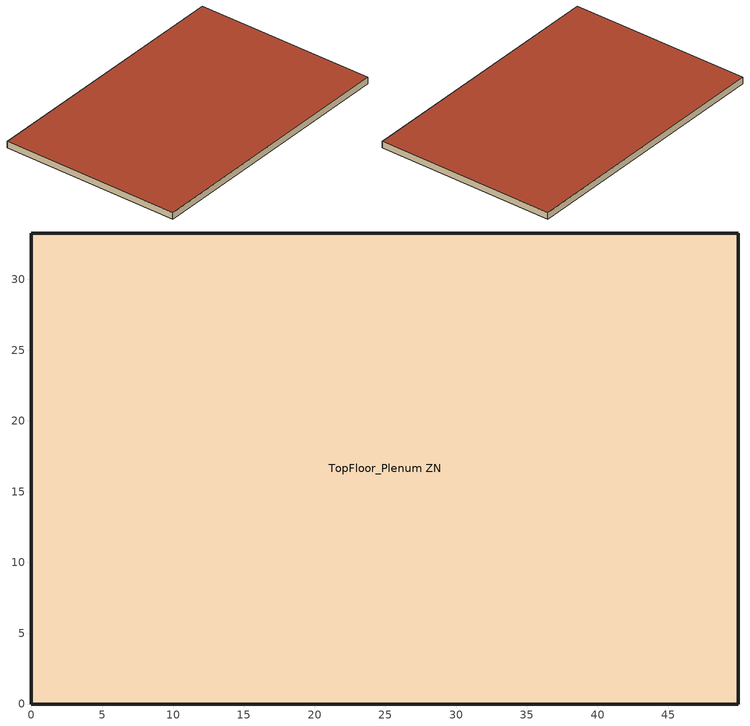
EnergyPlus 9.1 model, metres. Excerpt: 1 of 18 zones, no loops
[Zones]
TopFloor_Plenum ZN
 floor to Perimeter_top_ZN_1 ZN (Plenum Acoustical Tile): 45.34,4.57 49.91,0 0,0 4.57,4.57 z10.67
 floor to Perimeter_top_ZN_2 ZN (Plenum Acoustical Tile): 49.91,33.27 49.91,0 45.34,4.57 45.34,28.7 z10.67
 floor to Perimeter_top_ZN_3 ZN (Plenum Acoustical Tile): 49.91,33.27 45.34,28.7 4.57,28.7 0,33.27 z10.67
 floor to Perimeter_top_ZN_4 ZN (Plenum Acoustical Tile): 0,33.27 4.57,28.7 4.57,4.57 0,0 z10.67
 floor to Core_top ZN (Plenum Acoustical Tile): 45.34,28.7 45.34,4.57 4.57,4.57 4.57,28.7 z10.67
 wall outside (Typical Insulated Steel Framed Exterior Wall R-11.9): 49.91,0 49.91,33.27 0,33.27 0,0 49.91,0 z10.67:11.89
 roof outside (Typical IEAD Roof - Highly Reflective R-25.64): 49.91,0 49.91,33.27 0,33.27 0,0 z11.89
[Building]
-MediumOffice-ASHRAE 169-2006-2A created: 2018-10-22 12:13:18 -0600: North Axis {deg}=0; Terrain=City; Loads Convergence Tolerance Value=0.04; Temperature Convergence Tolerance Value {deltaC}=0.2; Solar Distribution=FullInteriorAndExterior; Maximum Number of Warmup Days=25; Minimum Number of Warmup Days=6
[Site:Location]
Houston Bush Intercontinental_TX_USA: Latitude {deg}=30; Longitude {deg}=-95.37; Time Zone {hr}=-6; Elevation {m}=29
[Site:GroundTemperature:BuildingSurface]
20.73, 20.68, 20.76, 20.84, 20.94, 23.13, 23.5, 23.58, 23.6, 21.36, 21.01, 20.81
[Site:WaterMainsTemperature]
Calculation Method=Correlation; Annual Average Outdoor Air Temperature {C}=20.3167; Maximum Difference In Monthly Average Outdoor Air Temperatures {deltaC}=17.8
[SizingPeriod:DesignDay] Day of Month=21; Dry-Bulb Temperature Range Modifier Type=DefaultMultipliers; Humidity Condition Type=Wetbulb; Barometric Pressure {Pa}=100977; Rain Indicator=No; Snow Indicator=No; Daylight Saving Time Indicator=No
Name | Month | Day Type | Maximum Dry-Bulb Temperature {C} | Daily Dry-Bulb Temperature Range {deltaC} | Wetbulb or DewPoint at Maximum Dry-Bulb {C} | Wind Speed {m/s} | Wind Direction {deg} | Solar Model Indicator | ASHRAE Clear Sky Optical Depth for Beam Irradiance (taub) | ASHRAE Clear Sky Optical Depth for Diffuse Irradiance (taud) | Sky Clearness
Houston Bush Intercontinental Ann Clg .4% Condns DB=>MWB | 7 | SummerDesignDay | 36 | 10.1 | 24.8 | 3.5 | 170 | ASHRAETau | 0.499 | 1.97
Houston Bush Intercontinental Ann Htg 99.6% Condns DB | 1 | WinterDesignDay | -1.6 | 0 | -1.6 | 2.8 | 0 | ASHRAEClearSky |  |  | 0
[Material]
Name | Roughness | Thickness {m} | Conductivity {W/m-K} | Density {kg/m3} | Specific Heat {J/kg-K} | Thermal Absorptance | Solar Absorptance | Visible Absorptance
25mm Stucco | Smooth | 0.0254 | 0.72 | 1856 | 840 | 0.9 | 0.7 | 0.7
5/8 in. Gypsum Board | MediumSmooth | 0.0159 | 0.16 | 800 | 1090 | 0.9 | 0.7 | 0.7
Acoustic Tile - 1/2 in. | MediumSmooth | 0.0127 | 0.0576335 | 288.332 | 795.492 | 0.9 | 0 | 0
Metal Roof Surface | Smooth | 0.0008 | 45.28 | 7824 | 500 | 0.9 | 0.7 | 0.7
Roof Membrane - Highly Reflective | VeryRough | 0.0095 | 0.16 | 1121.29 | 1460 | 0.75 | 0.45 | 0.7
[Material:NoMass] Roughness=Smooth; Thermal Absorptance=0.9; Solar Absorptance=0.7; Visible Absorptance=0.7
Name | Thermal Resistance {m2-K/W}
Typical Insulation R-24.52 | 4.31889
Typical Insulation R-9.73 | 1.71283
[Construction]
Plenum Acoustical Tile: Acoustic Tile - 1/2 in.
Typical IEAD Roof - Highly Reflective R-25.64: Roof Membrane - Highly Reflective, Typical Insulation R-24.52, Metal Roof Surface
Typical Insulated Steel Framed Exterior Wall R-11.9: 25mm Stucco, 5/8 in. Gypsum Board, Typical Insulation R-9.73, 5/8 in. Gypsum Board
[Zone]
TopFloor_Plenum ZN: Part of Total Floor Area=No
[ZoneInfiltration:DesignFlowRate]
TopFloor_Plenum Infiltration: Zone or ZoneList=TopFloor_Plenum ZN; Schedule=OfficeMedium INFIL_SCH_PNNL; Design Flow Rate Calculation Method=Flow/ExteriorArea; Flow per Exterior Surface Area {m3/s-m2}=6.19946e-05; Constant Term Coefficient=0; Temperature Term Coefficient=0; Velocity Term Coefficient=0.224; Velocity Squared Term Coefficient=0
[Exterior:Lights] Control Option=AstronomicalClock
Name | Schedule | Design Level {W}
NonDimming Exterior Lights Def | OfficeMedium Exterior_lighting_schedule_a | 623.03
Occ Sensing Exterior Lights Def | OfficeMedium Exterior_lighting_schedule_b | 7476.45
[EnergyManagementSystem:Program]
SYS5ZonePVAV2OptimumStartProg0: IF DaylightSavings==0 && DayOfWeek>1 && Hour==5 && OAT_1<23.9 && OAT_1>1.7; SET SYS5ZonePVAV2ClgSch0 = 29.4; SET SYS5ZonePVAV2HtgSch0 = 15.6; ELSEIF DaylightSavings==0 && DayOfWeek==1 && Hour==7 && OAT_1<23.9 && OAT_1>1.7; SET SYS5ZonePVAV2ClgSch0 = 29.4; SET SYS5ZonePVAV2HtgSch0 = 15.6; ELSEIF DaylightSavings==1 && DayOfWeek>1 && Hour==4 && OAT_1<23.9 && OAT_1>1.7; SET SYS5ZonePVAV2ClgSch0 = 29.4; SET SYS5ZonePVAV2HtgSch0 = 15.6; ELSEIF DaylightSavings==1 && DayOfWeek==1 && Hour==6 && OAT_1<23.9 && OAT_1>1.7; SET SYS5ZonePVAV2ClgSch0 = 29.4; SET SYS5ZonePVAV2HtgSch0 = 15.6; ELSE; SET SYS5ZonePVAV2ClgSch0 = NULL; SET SYS5ZonePVAV2HtgSch0 = NULL; ENDIF
SYS5ZonePVAVOptimumStartProg0: IF DaylightSavings==0 && DayOfWeek>1 && Hour==5 && OAT<23.9 && OAT>1.7; SET SYS5ZonePVAVClgSch0 = 29.4; SET SYS5ZonePVAVHtgSch0 = 15.6; ELSEIF DaylightSavings==0 && DayOfWeek==1 && Hour==7 && OAT<23.9 && OAT>1.7; SET SYS5ZonePVAVClgSch0 = 29.4; SET SYS5ZonePVAVHtgSch0 = 15.6; ELSEIF DaylightSavings==1 && DayOfWeek>1 && Hour==4 && OAT<23.9 && OAT>1.7; SET SYS5ZonePVAVClgSch0 = 29.4; SET SYS5ZonePVAVHtgSch0 = 15.6; ELSEIF DaylightSavings==1 && DayOfWeek==1 && Hour==6 && OAT<23.9 && OAT>1.7; SET SYS5ZonePVAVClgSch0 = 29.4; SET SYS5ZonePVAVHtgSch0 = 15.6; ELSE; SET SYS5ZonePVAVClgSch0 = NULL; SET SYS5ZonePVAVHtgSch0 = NULL; ENDIF
[EnergyManagementSystem:ProgramCallingManager]
SYS5ZonePVAV2OptimumStartCallingManager0: BeginTimestepBeforePredictor; SYS5ZonePVAV2OptimumStartProg0
SYS5ZonePVAVOptimumStartCallingManager0: BeginTimestepBeforePredictor; SYS5ZonePVAVOptimumStartProg0
[Schedule:Day:Interval]
OfficeMedium Exterior_lighting_schedule_a Default; OfficeMedium Exterior_lighting_schedule_a Summer Design Day; OfficeMedium Exterior_lighting_schedule_a Winter Design Day: No, 06:00, 0, 24:00, 1
OfficeMedium Exterior_lighting_schedule_b Default; OfficeMedium Exterior_lighting_schedule_b Summer Design Day; OfficeMedium Exterior_lighting_schedule_b Winter Design Day: No, 06:00, 0.7, 24:00, 1
OfficeMedium INFIL_SCH_PNNL Default: No, 24:00, 1
OfficeMedium INFIL_SCH_PNNL SmrDsn|Wkdy Day; OfficeMedium INFIL_SCH_PNNL Summer Design Day: No, 06:00, 1, 22:00, 0.25, 24:00, 1
OfficeMedium INFIL_SCH_PNNL Winter Design Day; OfficeMedium INFIL_SCH_PNNL WntrDsn|Sat Day: No, 06:00, 1, 18:00, 0.25, 24:00, 1
[Schedule:Week:Daily]
OfficeMedium Exterior_lighting_schedule_a Week Rule - Jan1-Dec31: OfficeMedium Exterior_lighting_schedule_a Default, OfficeMedium Exterior_lighting_schedule_a Default, OfficeMedium Exterior_lighting_schedule_a Default, OfficeMedium Exterior_lighting_schedule_a Default, OfficeMedium Exterior_lighting_schedule_a Default, OfficeMedium Exterior_lighting_schedule_a Default, OfficeMedium Exterior_lighting_schedule_a Default, OfficeMedium Exterior_lighting_schedule_a Default, OfficeMedium Exterior_lighting_schedule_a Summer Design Day, OfficeMedium Exterior_lighting_schedule_a Winter Design Day, OfficeMedium Exterior_lighting_schedule_a Default, OfficeMedium Exterior_lighting_schedule_a Default
OfficeMedium Exterior_lighting_schedule_b Week Rule - Jan1-Dec31: OfficeMedium Exterior_lighting_schedule_b Default, OfficeMedium Exterior_lighting_schedule_b Default, OfficeMedium Exterior_lighting_schedule_b Default, OfficeMedium Exterior_lighting_schedule_b Default, OfficeMedium Exterior_lighting_schedule_b Default, OfficeMedium Exterior_lighting_schedule_b Default, OfficeMedium Exterior_lighting_schedule_b Default, OfficeMedium Exterior_lighting_schedule_b Default, OfficeMedium Exterior_lighting_schedule_b Summer Design Day, OfficeMedium Exterior_lighting_schedule_b Winter Design Day, OfficeMedium Exterior_lighting_schedule_b Default, OfficeMedium Exterior_lighting_schedule_b Default
OfficeMedium INFIL_SCH_PNNL Week Rule - Jan1-Dec31: OfficeMedium INFIL_SCH_PNNL Default, OfficeMedium INFIL_SCH_PNNL SmrDsn|Wkdy Day, OfficeMedium INFIL_SCH_PNNL SmrDsn|Wkdy Day, OfficeMedium INFIL_SCH_PNNL SmrDsn|Wkdy Day, OfficeMedium INFIL_SCH_PNNL SmrDsn|Wkdy Day, OfficeMedium INFIL_SCH_PNNL SmrDsn|Wkdy Day, OfficeMedium INFIL_SCH_PNNL WntrDsn|Sat Day, OfficeMedium INFIL_SCH_PNNL Default, OfficeMedium INFIL_SCH_PNNL Summer Design Day, OfficeMedium INFIL_SCH_PNNL Winter Design Day, OfficeMedium INFIL_SCH_PNNL Default, OfficeMedium INFIL_SCH_PNNL Default
[Schedule:Year]
OfficeMedium Exterior_lighting_schedule_a: OfficeMedium Exterior_lighting_schedule_a Week Rule - Jan1-Dec31, 1, 1, 12, 31
OfficeMedium Exterior_lighting_schedule_b: OfficeMedium Exterior_lighting_schedule_b Week Rule - Jan1-Dec31, 1, 1, 12, 31
OfficeMedium INFIL_SCH_PNNL: OfficeMedium INFIL_SCH_PNNL Week Rule - Jan1-Dec31, 1, 1, 12, 31
